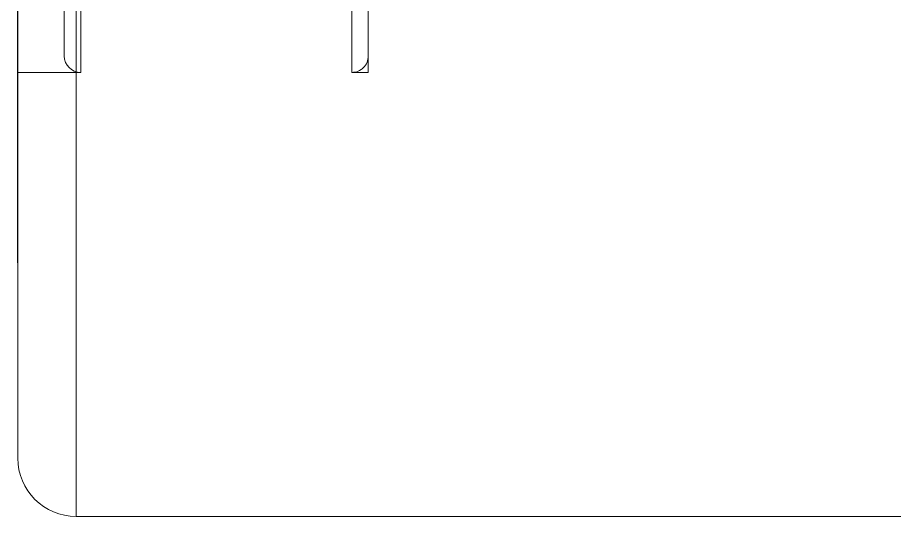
# Model space of a CAD drawing. Header units: millimetres. Extents: x -50460 to 50460, y -35640 to 35640.
# Drawn here: x -35180.24 to -35142.74, y 25739.44 to 25760.79 of the extents above; entities that cross this region are included whole.
import ezdxf

# ---------------------------------------------------------------- set-up
doc = ezdxf.new("R2010")
doc.units = ezdxf.units.MM
for name, color, linetype, lineweight in [('尺寸线层', 4, 'Continuous', 18), ('粗实线层', 7, 'Continuous', 15), ('粗实线层_1', 7, 'Continuous', 15), ('细实线层', 3, 'Continuous', 18)]:
    doc.layers.add(name, color=color, linetype=linetype, lineweight=lineweight)

# ---------------------------------------------------------------- blocks, each defined once
blk = doc.blocks.new('*X985')
at = {"layer": '粗实线层'}
for p, q in [((1.01, -42.5), (1.01, -82.5)), ((3, -42.5), (3, -65.3)), ((3.51, -42.5), (3.51, -85)), ((3.51, -85), (3.51, -42.5)), ((3.7, -66), (3.7, -42.5)), ((15.3, -42.5), (15.3, -66)), ((16, -66), (16, -42.5)), ((1, -63.653), (1, -53.858)), ((1, -74.15), (1, -63.653)), ((3.7, -66), (1, -66)), ((16, -66), (15.3, -66)), ((1.01, -74.15), (1, -74.15)), ((73.49, -85), (3.51, -85))]:
    blk.add_line(p, q, dxfattribs=at)
for centre, radius, start, end in [((3.7, -65.3), 0.7, 180.0003, 270), ((15.3, -65.3), 0.7, 270, 0.0001), ((3.51, -82.5), 2.5, 180, 270)]:
    blk.add_arc(centre, radius, start, end, dxfattribs=at)
blk = doc.blocks.new('*X947')
at = {"layer": '粗实线层_1'}
blk.add_blockref('*X985', (-961.5, 192.5), dxfattribs=at)
blk = doc.blocks.new('*X805')
at = {"layer": '细实线层'}
blk.add_blockref('*X947', (-1515, 4855), dxfattribs=at)

msp = doc.modelspace()

# ---------------------------------------------------------------- block references
at = {"layer": '尺寸线层'}
msp.add_blockref('*X805', (-32704.742, 20776.945), dxfattribs=at)

doc.saveas('drawing.dxf')
